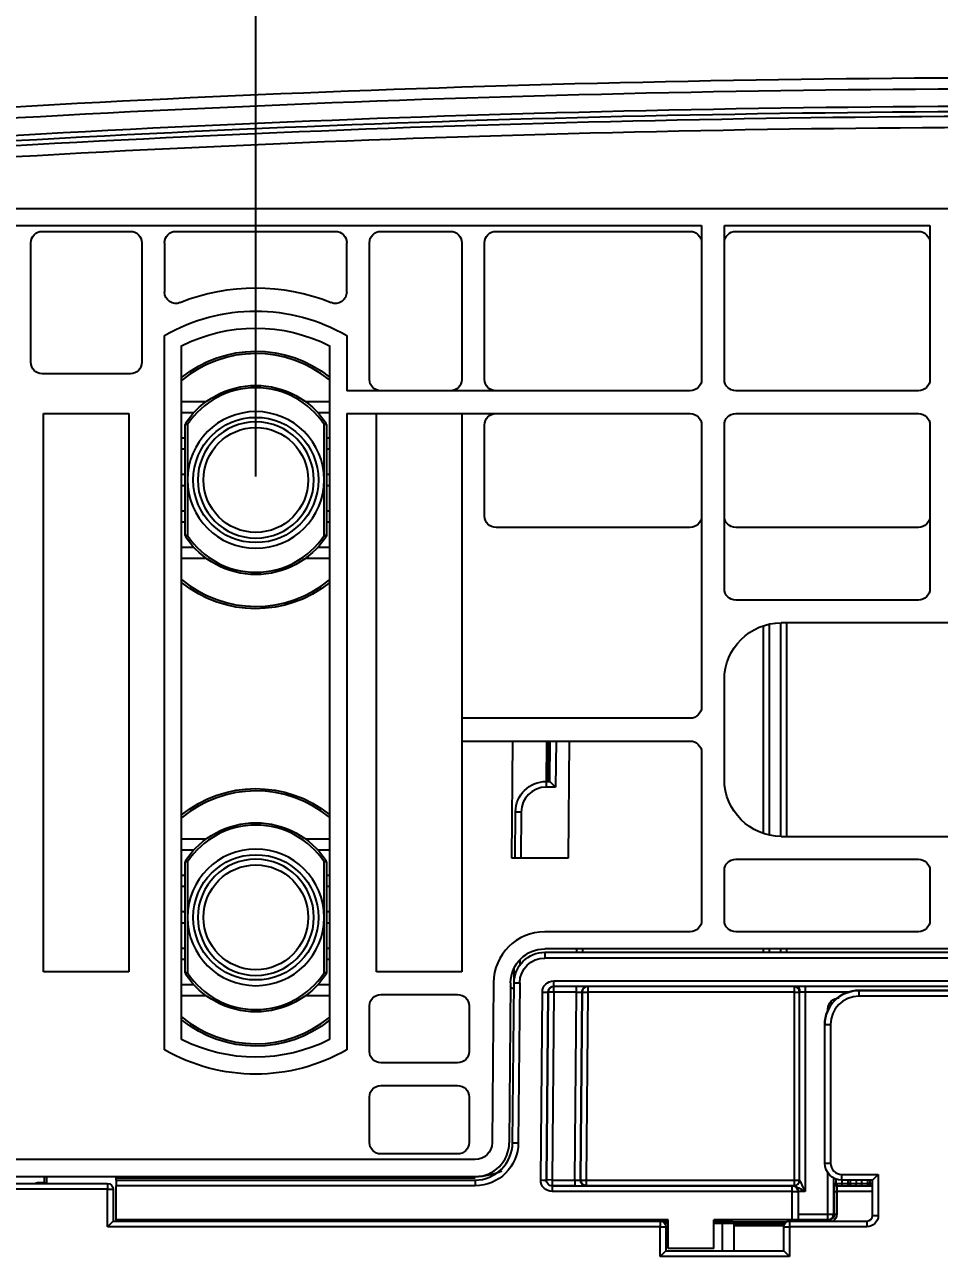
# Model space of a CAD drawing. Header units: millimetres. Extents: x 28 to 2363, y 8 to 1657.
# Drawn here: x 1802.6 to 1882.9, y 1268.8 to 1376.9 of the extents above; entities that cross this region are included whole.
import ezdxf

# ---------------------------------------------------------------- set-up
doc = ezdxf.new("R2010")
doc.units = ezdxf.units.MM
doc.layers.get('Defpoints').update_dxf_attribs({"linetype": 'CONTINUOUS'})
doc.layers.add('1LINE', color=7, linetype='CONTINUOUS')
doc.styles.add('Annotative', font='malgun.ttf')
doc.dimstyles.new('WOO', dxfattribs={"dimtxt": 20, "dimasz": 2, "dimexe": 1.25, "dimexo": 0.3, "dimgap": 1, "dimtad": 1, "dimdec": 1, "dimzin": 1, "dimdsep": 46, "dimtxsty": 'Annotative', "dimcen": 0, "dimclrd": 1, "dimclre": 1, "dimclrt": 2, "dimadec": 0, "dimazin": 0, "dimtfac": 1, "dimtdec": 1, "dimtofl": 0, "dimtmove": 0, "dimatfit": 3, "dimfxl": 0, "dimarcsym": 0})

# ---------------------------------------------------------------- blocks, each defined once
blk = doc.blocks.new('*D29')
at = {"layer": '1LINE', "color": 1, "lineweight": -2}
for p, q in [((1822.89, 1337.24), (1822.89, 1413.17)), ((1963.34, 1337.24), (1963.34, 1413.17)), ((1824.89, 1411.92), (1961.34, 1411.92))]:
    blk.add_line(p, q, dxfattribs=at)
at = {"layer": '1LINE', "color": 1}
for points in [[(1824.89, 1412.26), (1824.89, 1411.59), (1822.89, 1411.92)], [(1961.34, 1412.26), (1961.34, 1411.59), (1963.34, 1411.92)]]:
    blk.add_solid(points, dxfattribs=at)
at = {"layer": 'Defpoints', "color": 0}
for p in [(1963.34, 1411.92), (1822.89, 1336.94), (1963.34, 1336.94)]:
    blk.add_point(p, dxfattribs=at)
at = {"layer": '1LINE', "color": 2, "insert": (1893.12, 1423.31), "char_height": 20, "attachment_point": 5, "style": 'Annotative'}
blk.add_mtext('140', dxfattribs=at)
blk = doc.blocks.new('*D30')
at = {"layer": '1LINE', "color": 1, "lineweight": -2}
for p, q in [((1793.14, 1337.24), (1793.14, 1446.99)), ((1993.09, 1337.24), (1993.09, 1446.99)), ((1795.14, 1445.74), (1991.09, 1445.74))]:
    blk.add_line(p, q, dxfattribs=at)
at = {"layer": '1LINE', "color": 1}
for points in [[(1795.14, 1446.07), (1795.14, 1445.41), (1793.14, 1445.74)], [(1991.09, 1446.07), (1991.09, 1445.41), (1993.09, 1445.74)]]:
    blk.add_solid(points, dxfattribs=at)
at = {"layer": 'Defpoints', "color": 0}
for p in [(1993.09, 1445.74), (1793.14, 1336.94), (1993.09, 1336.94)]:
    blk.add_point(p, dxfattribs=at)
at = {"layer": '1LINE', "color": 2, "insert": (1893.12, 1457.07), "char_height": 20, "attachment_point": 5, "style": 'Annotative'}
blk.add_mtext('200', dxfattribs=at)

msp = doc.modelspace()

# ---------------------------------------------------------------- linework, layer by layer
at = {"layer": '1LINE', "linetype": 'Continuous'}
for p, q in [((1783.43, 1360.77), (2002.81, 1360.77)), ((1783.4, 1359.27), (1862.05, 1359.27)), ((1804.12, 1358.77), (1811.87, 1358.77)), ((1815.87, 1358.77), (1829.87, 1358.77)), ((1833.87, 1358.77), (1839.99, 1358.77)), ((1843.99, 1358.77), (1861.05, 1358.77)), ((1862.05, 1359.27), (1862.05, 1345.77)), ((1864.05, 1345.77), (1864.05, 1359.27)), ((1864.05, 1359.27), (1882.11, 1359.27)), ((1865.05, 1358.77), (1881.11, 1358.77)), ((1882.11, 1359.27), (1882.11, 1345.77)), ((1803.12, 1347.27), (1803.12, 1357.77)), ((1812.87, 1357.77), (1812.87, 1347.27)), ((1814.87, 1357.77), (1814.87, 1353.44)), ((1830.87, 1353.44), (1830.87, 1357.77)), ((1832.87, 1345.77), (1832.87, 1357.77)), ((1840.99, 1357.77), (1840.99, 1345.77)), ((1842.99, 1345.77), (1842.99, 1357.77)), ((1814.87, 1286.92), (1814.87, 1349.63)), ((1816.37, 1287.81), (1816.37, 1348.74)), ((1829.37, 1348.74), (1829.37, 1287.81)), ((1830.87, 1349.63), (1830.87, 1344.77)), ((1811.87, 1346.27), (1804.12, 1346.27)), ((1861.05, 1344.77), (1830.87, 1344.77)), ((1881.11, 1344.77), (1865.05, 1344.77)), ((1816.37, 1343.84), (1818.56, 1343.84)), ((1827.22, 1343.84), (1829.37, 1343.84)), ((1804.24, 1293.77), (1804.24, 1342.77)), ((1804.24, 1342.77), (1811.74, 1342.77)), ((1811.74, 1342.77), (1811.74, 1293.77)), ((1817.44, 1342.84), (1816.37, 1342.84)), ((1829.37, 1342.84), (1828.35, 1342.84)), ((1830.87, 1342.77), (1861.05, 1342.77)), ((1830.87, 1342.77), (1830.87, 1286.92)), ((1833.49, 1293.77), (1833.49, 1342.77)), ((1840.99, 1342.77), (1840.99, 1316.02)), ((1865.05, 1342.77), (1881.11, 1342.77)), ((1816.89, 1341.82), (1816.69, 1341.82)), ((1816.69, 1332.06), (1816.69, 1341.82)), ((1816.72, 1341.93), (1816.89, 1341.82)), ((1816.89, 1341.82), (1816.89, 1336.94)), ((1829.06, 1341.93), (1828.89, 1341.82)), ((1828.89, 1336.94), (1828.89, 1341.82)), ((1829.09, 1341.82), (1828.89, 1341.82)), ((1829.09, 1341.82), (1829.09, 1332.06)), ((1842.99, 1333.77), (1842.99, 1341.77)), ((1862.05, 1341.77), (1862.05, 1317.02)), ((1864.05, 1327.4), (1864.05, 1341.77)), ((1882.11, 1341.77), (1882.11, 1327.4)), ((1816.37, 1340.64), (1816.69, 1340.64)), ((1829.09, 1340.64), (1829.37, 1340.64)), ((1816.69, 1339.64), (1816.37, 1339.64)), ((1829.37, 1339.64), (1829.09, 1339.64)), ((1816.37, 1337.44), (1816.69, 1337.44)), ((1816.89, 1336.94), (1816.89, 1332.06)), ((1828.89, 1332.06), (1828.89, 1336.94)), ((1829.09, 1337.44), (1829.37, 1337.44)), ((1816.69, 1336.44), (1816.37, 1336.44)), ((1829.37, 1336.44), (1829.09, 1336.44)), ((1816.37, 1334.24), (1816.69, 1334.24)), ((1829.09, 1334.24), (1829.37, 1334.24)), ((1816.69, 1333.24), (1816.37, 1333.24)), ((1829.37, 1333.24), (1829.09, 1333.24)), ((1861.05, 1332.77), (1843.99, 1332.77)), ((1881.11, 1332.77), (1865.05, 1332.77)), ((1816.89, 1332.06), (1816.69, 1332.06)), ((1816.89, 1332.06), (1816.72, 1331.95)), ((1829.09, 1332.06), (1828.89, 1332.06)), ((1829.06, 1331.95), (1828.89, 1332.06)), ((1816.37, 1331.04), (1817.44, 1331.04)), ((1828.35, 1331.04), (1829.37, 1331.04)), ((1818.56, 1330.04), (1816.37, 1330.04)), ((1829.37, 1330.04), (1827.22, 1330.04)), ((1881.11, 1326.4), (1865.05, 1326.4)), ((1867.5, 1305.9), (1867.5, 1324.15)), ((1868, 1324.29), (1868, 1305.76)), ((1869, 1305.65), (1869, 1324.4)), ((1917.23, 1324.4), (1869.05, 1324.4)), ((1869.5, 1324.4), (1869.5, 1305.65)), ((1864.05, 1310.65), (1864.05, 1319.4)), ((1840.99, 1316.02), (1840.99, 1314.02)), ((1861.05, 1316.02), (1840.99, 1316.02)), ((1840.99, 1314.02), (1861.05, 1314.02)), ((1840.99, 1314.02), (1840.99, 1293.77)), ((1845.45, 1314.02), (1845.36, 1303.77)), ((1848.53, 1310.47), (1848.56, 1314.02)), ((1848.73, 1310.47), (1848.76, 1314.02)), ((1849.26, 1314.02), (1849.22, 1309.97)), ((1850.36, 1303.77), (1850.45, 1314.02)), ((1848.42, 1310.47), (1848.45, 1313.82)), ((1862.05, 1313.02), (1862.05, 1298.27)), ((1848.4, 1310.47), (1848.4, 1309.97)), ((1848.4, 1310.47), (1848.73, 1310.47)), ((1849.22, 1309.97), (1848.4, 1309.97)), ((1848.73, 1310.47), (1849.22, 1309.97)), ((1845.67, 1303.77), (1845.7, 1307.8)), ((1845.7, 1307.8), (1846.2, 1307.79)), ((1846.2, 1307.79), (1846.17, 1303.77)), ((1816.37, 1305.44), (1818.56, 1305.44)), ((1827.22, 1305.44), (1829.37, 1305.44)), ((1869.05, 1305.65), (1917.23, 1305.65)), ((1817.44, 1304.44), (1816.37, 1304.44)), ((1829.37, 1304.44), (1828.35, 1304.44)), ((1816.69, 1293.66), (1816.69, 1303.42)), ((1816.89, 1303.42), (1816.69, 1303.42)), ((1816.72, 1303.53), (1816.89, 1303.42)), ((1816.89, 1303.42), (1816.89, 1298.54)), ((1829.06, 1303.53), (1828.89, 1303.42)), ((1828.89, 1298.54), (1828.89, 1303.42)), ((1829.09, 1303.42), (1828.89, 1303.42)), ((1829.09, 1303.42), (1829.09, 1293.66)), ((1845.36, 1303.77), (1850.36, 1303.77)), ((1865.05, 1303.65), (1881.11, 1303.65)), ((1816.37, 1302.24), (1816.69, 1302.24)), ((1829.09, 1302.24), (1829.37, 1302.24)), ((1864.05, 1298.27), (1864.05, 1302.65)), ((1882.11, 1302.65), (1882.11, 1298.27)), ((1816.69, 1301.24), (1816.37, 1301.24)), ((1829.37, 1301.24), (1829.09, 1301.24)), ((1816.37, 1299.04), (1816.69, 1299.04)), ((1829.09, 1299.04), (1829.37, 1299.04)), ((1816.69, 1298.04), (1816.37, 1298.04)), ((1816.89, 1298.54), (1816.89, 1293.66)), ((1828.89, 1293.66), (1828.89, 1298.54)), ((1829.37, 1298.04), (1829.09, 1298.04)), ((1861.05, 1297.27), (1848.27, 1297.27)), ((1881.11, 1297.27), (1865.05, 1297.27)), ((1816.37, 1295.84), (1816.69, 1295.84)), ((1829.09, 1295.84), (1829.37, 1295.84)), ((1937.97, 1295.77), (1848.27, 1295.77)), ((1851.09, 1295.47), (1851.1, 1295.77)), ((1851.6, 1295.78), (1851.59, 1295.47)), ((1867.5, 1295.47), (1867.5, 1295.78)), ((1868, 1295.77), (1868, 1295.47)), ((1869, 1295.47), (1869, 1295.77)), ((1869.5, 1295.77), (1869.5, 1295.47)), ((1816.69, 1294.84), (1816.37, 1294.84)), ((1829.37, 1294.84), (1829.09, 1294.84)), ((1846.09, 1294.84), (1846.08, 1294.36)), ((1848.27, 1295.47), (1937.96, 1295.47)), ((1848.27, 1295.47), (1848.27, 1294.97)), ((1937.96, 1294.97), (1848.27, 1294.97)), ((1811.74, 1293.77), (1804.24, 1293.77)), ((1816.89, 1293.66), (1816.69, 1293.66)), ((1816.89, 1293.66), (1816.72, 1293.55)), ((1829.06, 1293.55), (1828.89, 1293.66)), ((1829.09, 1293.66), (1828.89, 1293.66)), ((1840.99, 1293.77), (1833.49, 1293.77)), ((1845.57, 1292.8), (1845.58, 1294.11)), ((1816.37, 1292.64), (1817.44, 1292.64)), ((1828.35, 1292.64), (1829.37, 1292.64)), ((1843.77, 1292.81), (1843.65, 1278.76)), ((1845.27, 1292.8), (1845.15, 1278.75)), ((1845.45, 1278.75), (1845.57, 1292.8)), ((1846.07, 1292.79), (1845.95, 1278.74)), ((1849.06, 1292.47), (1849.06, 1292.97)), ((1849.06, 1292.97), (1937.17, 1292.97)), ((1849.06, 1291.97), (1849.06, 1292.47)), ((1937.17, 1292.47), (1849.06, 1292.47)), ((1851.06, 1291.97), (1851.06, 1292.47)), ((1851.85, 1292.45), (1851.86, 1292.46)), ((1852.06, 1292.47), (1852.06, 1291.96)), ((1870.21, 1291.96), (1870.21, 1292.47)), ((1871.15, 1292.47), (1871.15, 1291.97)), ((1818.56, 1291.64), (1816.37, 1291.64)), ((1829.37, 1291.64), (1827.22, 1291.64)), ((1833.87, 1291.77), (1840.62, 1291.77)), ((1845.47, 1292.3), (1845.57, 1292.3)), ((1847.92, 1275.48), (1848.06, 1291.98)), ((1848.56, 1291.98), (1848.42, 1275.48)), ((1848.42, 1275.48), (1848.56, 1291.98)), ((1849.06, 1291.97), (1848.56, 1291.98)), ((1849.06, 1291.97), (1848.92, 1275.47)), ((1851.06, 1291.97), (1849.06, 1291.97)), ((1850.92, 1275.47), (1851.06, 1291.97)), ((1851.56, 1291.98), (1851.42, 1275.48)), ((1851.42, 1275.48), (1851.56, 1291.98)), ((1852.06, 1291.96), (1851.92, 1275.46)), ((1870.21, 1291.96), (1852.06, 1291.96)), ((1870.2, 1275.46), (1870.21, 1291.96)), ((1870.65, 1275.47), (1870.65, 1291.97)), ((1874.93, 1291.97), (1871.15, 1291.97)), ((1871.15, 1291.97), (1871.15, 1274.47)), ((1875.87, 1292.12), (1875.87, 1292.12)), ((1875.87, 1292.12), (1875.87, 1291.62)), ((1875.87, 1292.12), (1904.37, 1292.12)), ((1904.37, 1292.12), (1875.87, 1292.12)), ((1904.37, 1291.62), (1875.87, 1291.62)), ((1832.87, 1286.77), (1832.87, 1290.77)), ((1841.62, 1290.77), (1841.62, 1286.77)), ((1873.15, 1290.48), (1873.19, 1290.48)), ((1873.15, 1290.4), (1873.15, 1290.48)), ((1872.87, 1289.12), (1872.87, 1289.12)), ((1872.87, 1276.97), (1872.87, 1289.12)), ((1873.37, 1289.12), (1873.37, 1276.97)), ((1840.62, 1285.77), (1833.87, 1285.77)), ((1833.87, 1283.77), (1840.62, 1283.77)), ((1832.87, 1278.77), (1832.87, 1282.77)), ((1841.62, 1282.77), (1841.62, 1278.77)), ((1842.15, 1277.27), (1784.09, 1277.27)), ((1840.62, 1277.77), (1833.87, 1277.77)), ((1842.15, 1275.77), (1784.09, 1275.77)), ((1796.57, 1275.17), (1809.87, 1275.17)), ((1803.71, 1275.17), (1803.71, 1275.27)), ((1803.71, 1275.27), (1804.31, 1275.27)), ((1804.31, 1275.27), (1804.31, 1275.77)), ((1804.31, 1275.17), (1804.31, 1275.27)), ((1804.51, 1275.77), (1804.51, 1275.17)), ((1809.87, 1275.17), (1809.87, 1274.67)), ((1810.62, 1275.47), (1810.62, 1275.67)), ((1810.62, 1275.67), (1842.17, 1275.67)), ((1810.62, 1275.47), (1842.15, 1275.47)), ((1810.62, 1275.47), (1810.62, 1274.97)), ((1842.15, 1275.47), (1842.15, 1274.97)), ((1848.42, 1275.48), (1848.42, 1275.48)), ((1848.92, 1275.47), (1848.42, 1275.48)), ((1848.92, 1275.47), (1848.92, 1274.97)), ((1848.92, 1275.47), (1850.92, 1275.47)), ((1850.92, 1275.47), (1850.92, 1274.97)), ((1851.42, 1275.48), (1851.42, 1275.48)), ((1851.92, 1275.46), (1851.92, 1274.97)), ((1851.92, 1275.46), (1870.2, 1275.46)), ((1870.2, 1274.98), (1870.2, 1275.46)), ((1870.65, 1275.47), (1870.65, 1275.47)), ((1873.15, 1272.47), (1873.15, 1276.1)), ((1873.65, 1275.66), (1873.65, 1272.47)), ((1873.73, 1275.17), (1873.88, 1275.17)), ((1873.88, 1275.17), (1873.88, 1275.56)), ((1874.37, 1275.47), (1874.37, 1275.97)), ((1874.37, 1275.97), (1877.57, 1275.97)), ((1877.07, 1275.47), (1874.37, 1275.47)), ((1874.38, 1275.47), (1874.38, 1275.17)), ((1874.38, 1275.17), (1874.92, 1275.17)), ((1874.38, 1275.17), (1874.38, 1274.97)), ((1874.92, 1275.17), (1874.92, 1275.47)), ((1875.12, 1275.17), (1874.92, 1275.17)), ((1874.92, 1274.97), (1874.92, 1275.17)), ((1875.12, 1275.17), (1875.12, 1275.47)), ((1875.62, 1275.47), (1875.62, 1275.17)), ((1875.62, 1274.97), (1875.62, 1275.17)), ((1875.62, 1275.17), (1876.12, 1275.17)), ((1876.12, 1275.17), (1876.12, 1275.47)), ((1876.12, 1274.97), (1876.12, 1275.17)), ((1876.62, 1275.47), (1876.62, 1275.17)), ((1876.82, 1275.17), (1876.62, 1275.17)), ((1876.82, 1275.47), (1876.82, 1275.17)), ((1876.82, 1275.17), (1877.07, 1275.17)), ((1876.82, 1275.17), (1876.82, 1274.97)), ((1877.57, 1275.97), (1877.07, 1275.47)), ((1877.07, 1272.37), (1877.07, 1275.47)), ((1877.57, 1275.97), (1877.57, 1272.37)), ((1809.87, 1274.67), (1796.57, 1274.67)), ((1809.87, 1271.37), (1809.87, 1274.67)), ((1810.37, 1274.67), (1810.37, 1271.87)), ((1810.62, 1271.97), (1810.62, 1274.97)), ((1842.15, 1274.97), (1810.62, 1274.97)), ((1848.92, 1274.97), (1848.92, 1274.47)), ((1848.92, 1274.97), (1870.02, 1274.97)), ((1848.92, 1274.97), (1848.92, 1274.97)), ((1850.92, 1274.97), (1848.92, 1274.97)), ((1870.02, 1274.47), (1848.92, 1274.47)), ((1850.92, 1274.97), (1851.92, 1274.97)), ((1851.92, 1274.97), (1851.92, 1274.97)), ((1870.15, 1274.97), (1851.92, 1274.97)), ((1870.02, 1274.47), (1870.02, 1274.97)), ((1870.02, 1274.97), (1870.02, 1274.97)), ((1870.02, 1274.97), (1870.15, 1274.97)), ((1870.02, 1271.97), (1870.02, 1274.47)), ((1870.15, 1274.97), (1870.15, 1274.97)), ((1870.15, 1274.97), (1870.15, 1274.97)), ((1870.52, 1274.47), (1870.52, 1271.97)), ((1870.52, 1274.47), (1870.52, 1274.47)), ((1871.15, 1274.47), (1870.52, 1274.47)), ((1873.72, 1272.47), (1873.72, 1274.47)), ((1873.72, 1274.47), (1873.92, 1274.47)), ((1877.07, 1274.47), (1873.92, 1274.47)), ((1873.92, 1274.47), (1873.92, 1272.47)), ((1873.93, 1274.97), (1877.07, 1274.97)), ((1810.37, 1271.87), (1809.87, 1271.37)), ((1810.37, 1271.87), (1858.42, 1271.87)), ((1810.62, 1271.97), (1810.62, 1271.87)), ((1859.12, 1271.97), (1810.62, 1271.97)), ((1858.42, 1271.87), (1859.12, 1271.87)), ((1858.42, 1271.87), (1858.42, 1271.37)), ((1859.12, 1269.47), (1859.12, 1271.97)), ((1863.12, 1269.47), (1863.12, 1271.97)), ((1870.02, 1271.97), (1863.12, 1271.97)), ((1863.12, 1271.87), (1863.88, 1271.87)), ((1863.88, 1271.87), (1864.67, 1271.87)), ((1869.47, 1271.77), (1864.84, 1271.77)), ((1869.77, 1271.87), (1869.77, 1271.37)), ((1869.77, 1271.87), (1876.57, 1271.87)), ((1870.52, 1271.97), (1870.02, 1271.97)), ((1870.52, 1272.47), (1873.15, 1272.47)), ((1873.15, 1271.97), (1870.52, 1271.97)), ((1873.15, 1271.97), (1873.15, 1272.47)), ((1873.22, 1271.97), (1873.15, 1271.97)), ((1873.22, 1271.97), (1873.22, 1271.88)), ((1873.65, 1272.47), (1873.72, 1272.47)), ((1873.72, 1272.47), (1873.92, 1272.47)), ((1876.57, 1271.87), (1876.57, 1271.37)), ((1858.42, 1271.37), (1809.87, 1271.37)), ((1858.42, 1268.77), (1858.42, 1271.37)), ((1859.12, 1271.67), (1858.82, 1271.67)), ((1858.92, 1271.37), (1858.92, 1269.27)), ((1863.89, 1271.67), (1863.12, 1271.67)), ((1863.89, 1269.27), (1863.89, 1271.67)), ((1864.87, 1271.67), (1863.89, 1271.67)), ((1864.87, 1271.67), (1869.37, 1271.67)), ((1864.87, 1271.67), (1864.87, 1269.27)), ((1869.28, 1271.47), (1864.87, 1271.47)), ((1869.27, 1269.27), (1869.27, 1271.37)), ((1869.77, 1271.37), (1869.77, 1268.77)), ((1876.57, 1271.37), (1869.77, 1271.37)), ((1858.92, 1269.27), (1858.42, 1268.77)), ((1869.77, 1268.77), (1858.42, 1268.77)), ((1858.92, 1269.27), (1869.27, 1269.27)), ((1863.12, 1269.47), (1859.12, 1269.47)), ((1869.27, 1269.27), (1869.77, 1268.77))]:
    msp.add_line(p, q, dxfattribs=at)
at = {"layer": '1LINE', "linetype": 'Continuous', "extrusion": (0, 0, -1)}
for centre, radius in [((-1822.89, 1336.94), 6), ((-1822.89, 1336.94), 5.1), ((-1822.89, 1298.54), 6), ((-1822.89, 1298.54), 5.1)]:
    msp.add_circle(centre, radius, dxfattribs=at)
at = {"layer": '1LINE', "linetype": 'Continuous'}
for centre, radius in [((1822.89, 1336.94), 5.5), ((1822.89, 1336.94), 4.6), ((1822.89, 1298.54), 5.5), ((1822.89, 1298.54), 4.6)]:
    msp.add_circle(centre, radius, dxfattribs=at)
at = {"layer": '1LINE', "linetype": 'Continuous', "extrusion": (6.12303e-17, -3.74928e-33, -1)}
for centre, radius, start, end in [((-1804.12, 1357.77), 1, 0, 90), ((-1811.87, 1357.77), 1, 90, 180), ((-1815.87, 1357.77), 1, 0, 90), ((-1829.87, 1357.77), 1, 90, 180), ((-1833.87, 1357.77), 1, 0, 90), ((-1839.99, 1357.77), 1, 90, 180), ((-1843.99, 1357.77), 1, 0, 90), ((-1861.05, 1357.77), 1, 90, 180), ((-1865.05, 1357.77), 1, 0, 90), ((-1881.11, 1357.77), 1, 90, 180), ((-1815.87, 1353.44), 1, 248.3817, 0), ((-1829.87, 1353.44), 1, 180, 291.6183), ((-1822.87, 1335.77), 14.5, 63.3669, 116.6331), ((-1804.12, 1347.27), 1, 270, 0), ((-1811.87, 1347.27), 1, 180, 270), ((-1833.87, 1345.77), 1, 270, 0), ((-1839.99, 1345.77), 1, 180, 270), ((-1843.99, 1345.77), 1, 270, 0), ((-1861.05, 1345.77), 1, 180, 270), ((-1865.05, 1345.77), 1, 270, 0), ((-1881.11, 1345.77), 1, 180, 270), ((-1843.99, 1341.77), 1, 0, 90), ((-1861.05, 1341.77), 1, 90, 180), ((-1865.05, 1341.77), 1, 0, 90), ((-1881.11, 1341.77), 1, 90, 180), ((-1843.99, 1333.77), 1, 270, 0), ((-1861.05, 1333.77), 1, 180, 270), ((-1865.05, 1333.77), 1, 270, 0), ((-1881.11, 1333.77), 1, 180, 270), ((-1865.05, 1327.4), 1, 270, 0), ((-1881.11, 1327.4), 1, 180, 270), ((-1869.05, 1319.4), 5, 0, 90), ((-1861.05, 1317.02), 1, 180, 270), ((-1861.05, 1313.02), 1, 90, 180), ((-1869.05, 1310.65), 5, 270, 0), ((-1865.05, 1302.65), 1, 0, 90), ((-1881.11, 1302.65), 1, 90, 180), ((-1861.05, 1298.27), 1, 180, 270), ((-1865.05, 1298.27), 1, 270, 0), ((-1881.11, 1298.27), 1, 180, 270), ((-1833.87, 1290.77), 1, 0, 90), ((-1840.62, 1290.77), 1, 90, 180), ((-1822.87, 1300.77), 14.5, 243.3669, 296.6331), ((-1833.87, 1286.77), 1, 270, 0), ((-1840.62, 1286.77), 1, 180, 270), ((-1833.87, 1282.77), 1, 0, 90), ((-1840.62, 1282.77), 1, 90, 180), ((-1833.87, 1278.77), 1, 270, 0), ((-1840.62, 1278.77), 1, 180, 270), ((-1804.31, 1275.07), 0.2, 90, 149.9987), ((-1809.87, 1274.67), 0.5, 90, 180)]:
    msp.add_arc(centre, radius, start, end, dxfattribs=at)
at = {"layer": '1LINE', "linetype": 'Continuous'}
for centre, radius, start, end in [((1822.87, 1335.77), 18, 68.3817, 111.6183), ((1822.89, 1337.84), 10.2, 50.5948, 129.7694), ((1822.89, 1337.84), 7.2, 33.5573, 146.4427), ((1816.89, 1341.82), 0.2, 146.4427, 180), ((1828.89, 1341.82), 0.2, 0, 33.5573), ((1816.89, 1332.06), 0.2, 180, 213.5573), ((1822.89, 1336.04), 7.2, 213.5573, 326.4427), ((1822.89, 1336.04), 10.2, 230.2305, 309.4051), ((1822.89, 1299.44), 10.2, 50.5948, 129.7694), ((1848.4, 1307.77), 2.2, 90, 179.5), ((1822.89, 1299.44), 7.2, 33.5573, 146.4427), ((1816.89, 1303.42), 0.2, 146.4427, 180), ((1828.89, 1303.42), 0.2, 0, 33.5573), ((1848.27, 1292.77), 4.5, 90, 179.5001), ((1816.89, 1293.66), 0.2, 180, 213.5573), ((1822.89, 1297.64), 7.2, 213.5573, 326.4427), ((1822.89, 1297.64), 10.2, 230.2305, 309.4051), ((1842.15, 1278.77), 3, 270, 359.5), ((1864.67, 1271.67), 0.2, 0, 90), ((1876.57, 1272.37), 0.5, 270, 0)]:
    msp.add_arc(centre, radius, start, end, dxfattribs=at)
at = {"layer": '1LINE', "linetype": 'Continuous', "extrusion": (0, 0, -1)}
for centre, radius, start, end in [((-1822.87, 1335.77), 16, 60, 120), ((-1822.89, 1337.84), 10.4, 51.1421, 128.5053), ((-1822.89, 1337.84), 7.4, 33.5573, 146.4427), ((-1822.89, 1336.04), 7.4, 213.5573, 326.4427), ((-1828.89, 1332.06), 0.2, 180, 213.5573), ((-1822.89, 1336.04), 10.4, 231.4947, 308.8579), ((-1848.25, 1313.82), 0.2, 90, 180.5), ((-1822.89, 1299.44), 10.4, 51.1421, 128.5053), ((-1848.4, 1307.77), 2.7, 0.5, 90), ((-1822.89, 1299.44), 7.4, 33.5573, 146.4427), ((-1848.27, 1292.77), 3, 0.5, 90), ((-1848.27, 1292.77), 2.2, 0.5, 90), ((-1822.89, 1297.64), 7.4, 213.5573, 326.4427), ((-1828.89, 1293.66), 0.2, 180, 213.5573), ((-1845.47, 1292.5), 0.2, 270, 0.5), ((-1822.89, 1297.64), 10.4, 231.4947, 308.8579), ((-1822.87, 1300.77), 16, 240, 300), ((-1842.15, 1278.77), 1.5, 180.4999, 270), ((-1842.15, 1278.77), 3.8, 180.5, 270), ((-1842.17, 1281.77), 6, 247.0377, 270), ((-1803.71, 1275.07), 0.2, 30.0013, 90), ((-1874.92, 1275.17), 0.2, 180, 270), ((-1876.82, 1275.17), 0.2, 270, 0.0006), ((-1858.42, 1271.37), 0.5, 90, 180), ((-1869.77, 1271.37), 0.5, 0, 90)]:
    msp.add_arc(centre, radius, start, end, dxfattribs=at)
at = {"layer": '1LINE', "linetype": 'Continuous', "extrusion": (3.83778e-22, 6.26757e-06, -1)}
for centre, radius, start, end in [((-1849.06, 1291.97, 0.01), 1, 0.5, 90), ((-1849.06, 1291.97, 0.01), 0.5, 0.5, 90), ((-1875.87, 1289.12, 0.01), 3, 0, 90), ((-1874.37, 1276.97, 0.01), 1.5, 270, 359.9937), ((-1848.92, 1275.47, 0.01), 1, 270, 0.4904), ((-1848.92, 1275.47, 0.01), 0.5, 270, 0.4815), ((-1848.92, 1275.47, 0.01), 0.5, 270, 0.4826), ((-1876.57, 1272.37, 0.01), 1, 180.0095, 270)]:
    msp.add_arc(centre, radius, start, end, dxfattribs=at)
at = {"layer": '1LINE', "linetype": 'Continuous', "extrusion": (-3.83778e-22, -6.26758e-06, 1)}
for centre, radius, start, end in [((1849.06, 1291.97, -0.01), 0.5, 90, 179.5), ((1852.06, 1291.97, -0.01), 0.5, 90, 179.5), ((1875.87, 1289.12, -0.01), 3, 90, 180), ((1875.87, 1289.12, -0.01), 2.5, 90, 180), ((1874.37, 1276.97, -0.01), 1, 180.0095, 270), ((1851.92, 1275.47, -0.01), 0.5, 179.5162, 270), ((1870.15, 1275.47, -0.01), 0.5, 270, 359.9658), ((1870.02, 1274.47, -0.01), 0.5, 0, 90)]:
    msp.add_arc(centre, radius, start, end, dxfattribs=at)
at = {"layer": '1LINE', "linetype": 'Continuous'}
for centre, major_axis, ratio, start_param, end_param in [((1846.07, 1292.79), (-0.5, 0.004), 0.000006, 0, 1.570796), ((1870.15, 1291.97), (0, 0.5), 0.999848, 4.711766, 6.282816), ((1870.21, 1291.97), (0, 0.5), 0.999848, 5.267515, 6.282816), ((1848.06, 1291.98), (0.5, -0.004), 0.000006, 4.712389, 6.283185), ((1852.06, 1291.97), (-0.5, 0.004), 0.026176, 0, 1.571025), ((1870.21, 1291.97), (0.5, 0), 0.026177, 4.712409, 5.80665), ((1873.37, 1289.12), (-0.5, 0), 0.000006, 0, 1.570796), ((1845.95, 1278.74), (-0.5, 0.004), 0.000006, 0, 1.570796), ((1873.37, 1276.97), (-0.5, 0), 0.000006, 0, 1.570796), ((1847.92, 1275.48), (0.5, -0.004), 0.000006, 4.712389, 6.283185), ((1851.92, 1275.47), (-0.5, 0.004), 0.026176, 0, 1.571025), ((1870.2, 1275.47), (0.5, 0), 0.026177, 4.712409, 5.834234), ((1873.93, 1275.17), (0, -0.2), 0.999848, 4.712082, 6.283185), ((1874.08, 1275.17), (0, -0.2), 0.999848, 4.712082, 6.283185), ((1875.62, 1275.17), (-0.5, 0), 0.000006, 0, 1.570796), ((1876.12, 1275.17), (-0.5, 0), 0.000006, 1.570796, 3.141593), ((1809.87, 1274.67), (0.5, 0), 0.000006, 4.712389, 6.283185), ((1870.02, 1274.47), (0.5, 0), 0.000006, 4.712389, 6.283185), ((1863.88, 1271.67), (0, -0.2), 0.017452, 1.570796, 3.141593), ((1873.15, 1272.47), (0, 0.5), 0.999848, 3.141593, 4.712082), ((1873.15, 1272.47), (0.5, 0), 0.000006, 4.712389, 6.265865), ((1877.57, 1272.37), (-0.5, 0), 0.000006, 6.283182, 7.853982), ((1858.42, 1271.37), (0.5, 0), 0.000006, 4.712389, 6.283185), ((1869.77, 1271.37), (-0.5, 0), 0.000006, 0, 1.570796)]:
    msp.add_ellipse(centre, major_axis=major_axis, ratio=ratio, start_param=start_param, end_param=end_param, dxfattribs=at)
at = {"layer": '1LINE', "linetype": 'Continuous', "extrusion": (0, 0, -1)}
for centre, major_axis, ratio, start_param, end_param in [((1874.15, 1290.47), (1, 0), 0.999848, 3.14154, 4.71203), ((1873.73, 1274.47), (0, 0.7), 0.017449, 4.712384, 6.28318), ((1870.02, 1274.47), (0.354, -0.354), 0.999994, 3.926994, 5.49779)]:
    msp.add_ellipse(centre, major_axis=major_axis, ratio=ratio, start_param=start_param, end_param=end_param, dxfattribs=at)
at = {"layer": '1LINE', "linetype": 'Continuous', "extrusion": (6.12303e-17, -3.74928e-33, -1)}
msp.add_ellipse((1873.22, 1272.47), major_axis=(-0.7, 0), ratio=0.999848, start_param=3.1419, end_param=4.171283, dxfattribs=at)
at = {"layer": '1LINE', "linetype": 'Continuous'}
for points in [[(1765.51, 1367.26), (1807.82, 1370.6), (1850.25, 1372.28), (1892.69, 1372.28)], [(1892.69, 1371.28), (1850.61, 1371.28), (1808.54, 1369.63), (1766.59, 1366.34)], [(1892.69, 1369.28), (1850.46, 1369.28), (1808.24, 1367.62), (1766.14, 1364.3)], [(1766.6, 1364.84), (1808.55, 1368.13), (1850.61, 1369.78), (1892.69, 1369.78)], [(1768.14, 1364.04), (1809.73, 1367.28), (1851.47, 1368.9), (1893.12, 1368.9)], [(1893.12, 1367.9), (1851.61, 1367.9), (1810.11, 1366.29), (1768.72, 1363.09)], [(1851.06, 1291.97), (1851.34, 1291.98), (1851.56, 1291.98), (1851.56, 1291.98)], [(1871.15, 1291.97), (1870.89, 1291.97), (1870.65, 1291.97), (1870.65, 1291.97)], [(1850.92, 1275.47), (1851.18, 1275.48), (1851.42, 1275.48), (1851.42, 1275.48)], [(1873.88, 1275.17), (1873.88, 1275.17), (1874.12, 1275.17), (1874.38, 1275.17)], [(1873.93, 1274.97), (1873.93, 1274.97), (1873.93, 1274.74), (1873.92, 1274.47)], [(1873.72, 1272.47), (1873.72, 1272.2), (1873.49, 1271.97), (1873.22, 1271.97)]]:
    msp.add_open_spline(points, degree=3, dxfattribs=at)
for points, knots in [([(1845.57, 1292.8), (1845.58, 1293.5), (1845.87, 1294.2), (1846.87, 1295.19), (1847.57, 1295.47), (1848.27, 1295.47)], [0, 0, 0, 0, 0.5, 0.5, 1, 1, 1, 1]), ([(1851.56, 1291.98), (1851.56, 1292.03), (1851.58, 1292.13), (1851.64, 1292.27), (1851.72, 1292.36), (1851.79, 1292.4), (1851.82, 1292.43), (1851.84, 1292.44), (1851.85, 1292.45), (1851.85, 1292.45)], [0, 0, 0, 0, 0.23714, 0.45353, 0.637246, 0.786767, 0.851531, 0.911983, 1, 1, 1, 1]), ([(1870.6, 1292.4), (1870.59, 1292.39), (1870.59, 1292.35), (1870.62, 1292.26), (1870.66, 1292.13), (1870.67, 1292.03), (1870.66, 1291.97)], [0, 0, 0, 0, 0.222477, 0.473039, 0.733224, 1, 1, 1, 1]), ([(1842.15, 1275.47), (1843.01, 1275.47), (1843.86, 1275.83), (1845.08, 1277.04), (1845.44, 1277.89), (1845.45, 1278.75)], [0, 0, 0, 0, 0.5, 0.5, 1, 1, 1, 1]), ([(1851.79, 1275), (1851.74, 1275.01), (1851.65, 1275.04), (1851.52, 1275.15), (1851.43, 1275.31), (1851.41, 1275.42), (1851.41, 1275.48)], [0, 0, 0, 0, 0.20244, 0.479497, 0.750108, 1, 1, 1, 1]), ([(1870.65, 1275.47), (1870.66, 1275.46), (1870.68, 1275.41), (1870.8, 1275.18), (1870.95, 1274.86), (1871.07, 1274.62), (1871.15, 1274.47)], [0, 0, 0, 0, 0.155497, 0.382663, 0.624936, 1, 1, 1, 1]), ([(1871.15, 1274.47), (1871, 1274.55), (1870.76, 1274.67), (1870.45, 1274.82), (1870.22, 1274.94), (1870.17, 1274.97), (1870.15, 1274.97)], [0, 0, 0, 0, 0.374984, 0.617331, 0.844493, 1, 1, 1, 1])]:
    msp.add_open_spline(points, degree=3, knots=knots, dxfattribs=at)

# ---------------------------------------------------------------- dimensions: what is measured, and where the dimension line sits
at = {"layer": '1LINE'}
for base, p1, p2, picture, middle in [((1993.09, 1445.74), (1793.14, 1336.94), (1993.09, 1336.94), '*D30', (1893.12, 1457.07)), ((1963.34, 1411.92), (1822.89, 1336.94), (1963.34, 1336.94), '*D29', (1893.12, 1423.31))]:
    dim = msp.add_linear_dim(base=base, p1=p1, p2=p2, dimstyle='WOO', override={"dimdec": 0}, dxfattribs=at)
    dim.commit()
    dim.dimension.update_dxf_attribs({"geometry": picture, "text_midpoint": middle})

doc.saveas('drawing.dxf')
